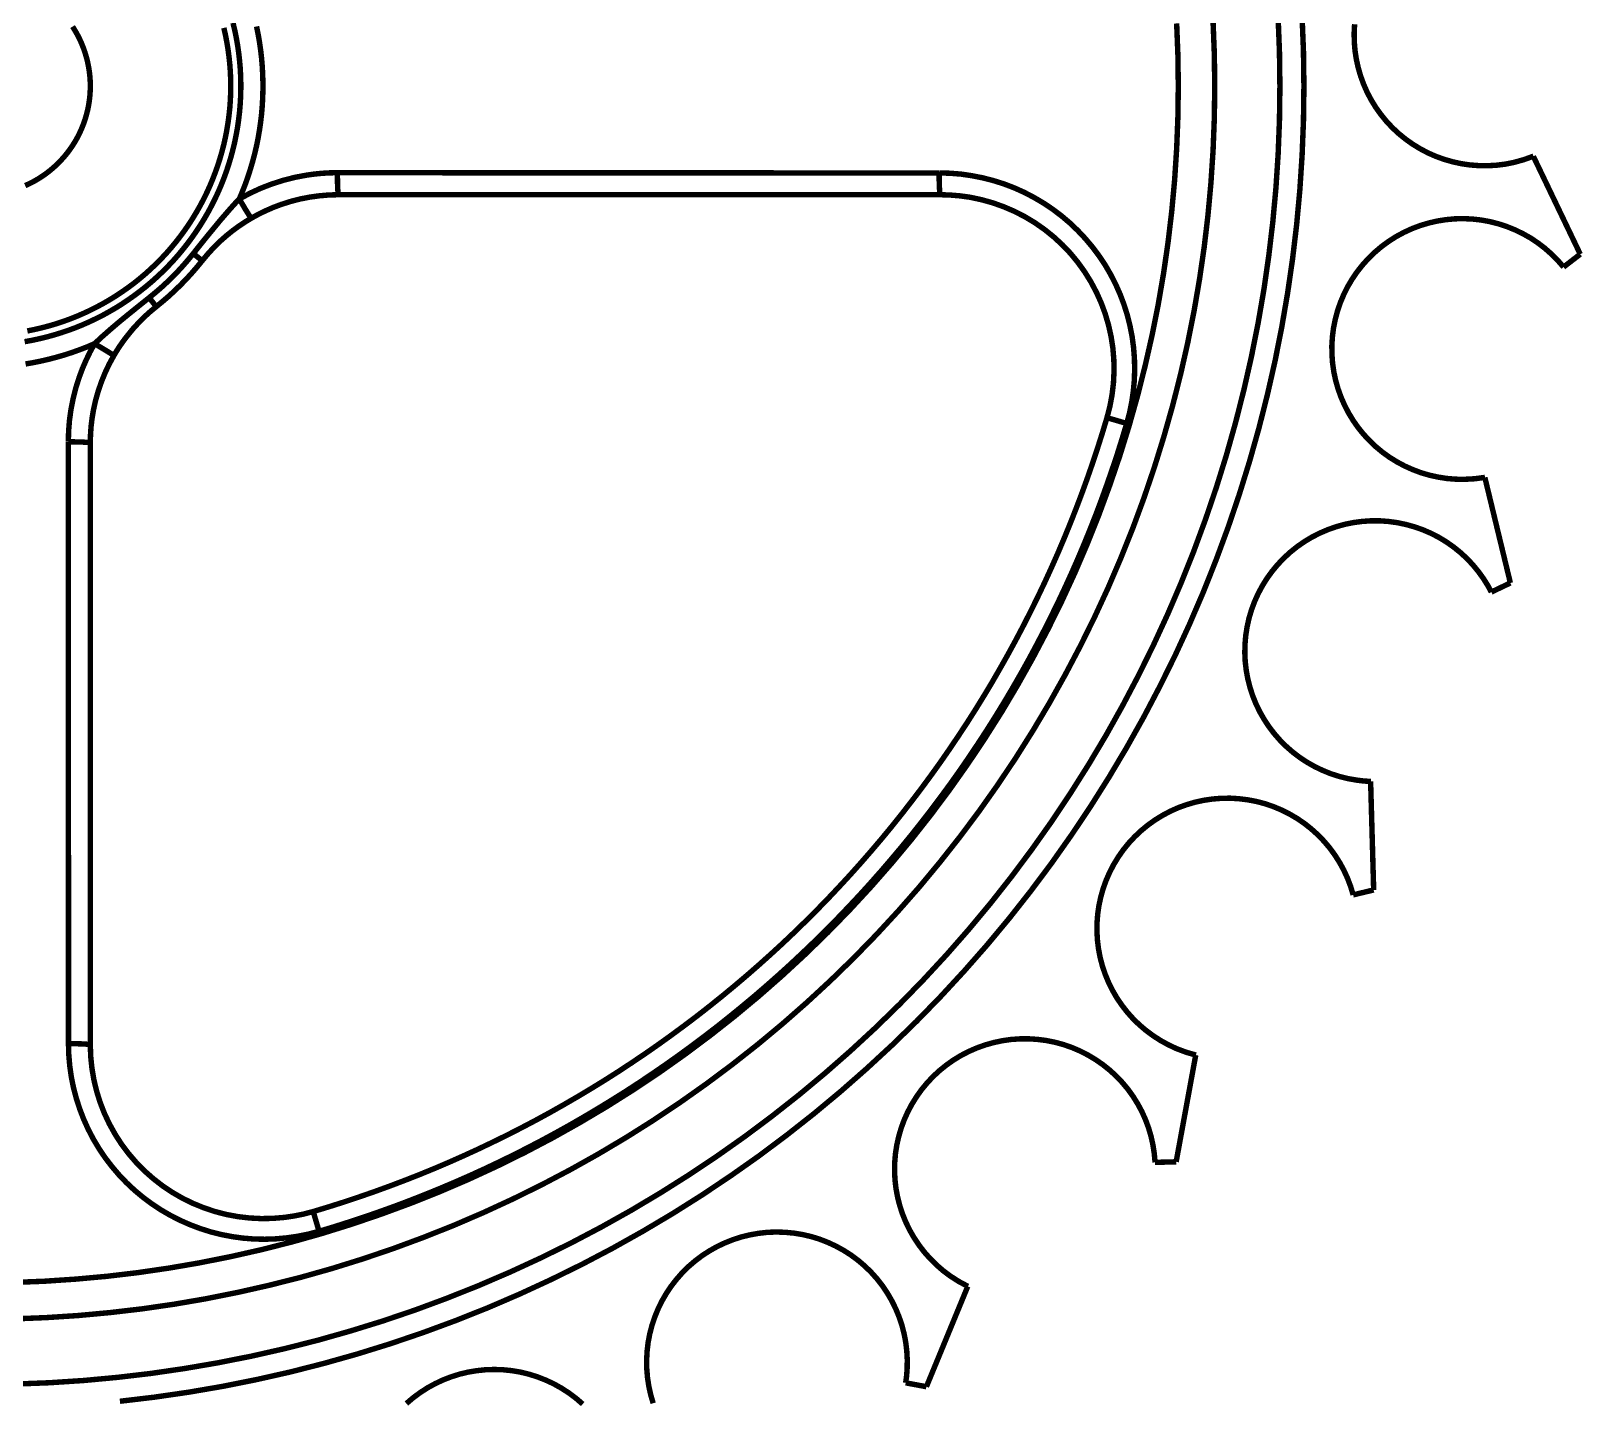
# Model space of a CAD drawing. Extents: x 0.8 to 13.2, y 8.2 to 16.1.
# Drawn here: x 3.753 to 6.566, y 10.826 to 13.303 of the extents above; entities that cross this region are included whole.
import ezdxf

# ---------------------------------------------------------------- set-up
doc = ezdxf.new("R2010")
doc.units = 0
doc.layers.get('0').update_dxf_attribs({"linetype": 'CONTINUOUS'})

msp = doc.modelspace()

# ---------------------------------------------------------------- linework, layer by layer
at = {"color": 0, "const_width": 0.00985}
for points in [[(6.01346, 13.3262), (6.01585, 13.2646), (6.01665, 13.203), (6.01585, 13.1414), (6.01346, 13.0799), (6.00944, 13.0184), (6.00379, 12.9571), (5.99653, 12.8959), (5.98774, 12.835), (5.97726, 12.7742), (5.96528, 12.7139), (5.95167, 12.6538), (5.93653, 12.5941), (5.91982, 12.5348), (5.90153, 12.476), (5.88172, 12.4177), (5.8604, 12.3599), (5.83757, 12.3027), (5.81326, 12.2461), (5.78749, 12.1902), (5.76025, 12.1349), (5.73156, 12.0804), (5.7015, 12.0266), (5.66997, 11.9737), (5.6371, 11.9217), (5.60292, 11.8704), (5.56733, 11.8202), (5.53049, 11.7708), (5.49235, 11.7224), (5.45296, 11.6751), (5.41238, 11.6288), (5.37056, 11.5836), (5.32758, 11.5394), (5.28347, 11.4964), (5.23822, 11.4546), (5.19194, 11.414), (5.14458, 11.3746), (5.09619, 11.3365), (5.04688, 11.2996), (4.99653, 11.2641), (4.94536, 11.2299), (4.89324, 11.197), (4.84033, 11.1655), (4.78657, 11.1354), (4.73204, 11.1067), (4.67681, 11.0795), (4.62088, 11.0537), (4.56429, 11.0294), (4.50711, 11.0066), (4.44933, 10.9852), (4.391, 10.9654), (4.33214, 10.9472), (4.27289, 10.9304), (4.21317, 10.9153), (4.1531, 10.9017), (4.09272, 10.8897), (4.03201, 10.8793), (3.97103, 10.8704), (3.90989, 10.8632), (3.84853, 10.8575), (3.78711, 10.8535), (3.72553, 10.8511)], [(6.05686, 13.3284), (6.05935, 13.2657), (6.06017, 13.203), (6.05935, 13.1403), (6.05686, 13.0776), (6.05279, 13.015), (6.04704, 12.9525), (6.03965, 12.8903), (6.03065, 12.8282), (6.02001, 12.7663), (6.00782, 12.7048), (5.99397, 12.6437), (5.97851, 12.5828), (5.96149, 12.5225), (5.94287, 12.4626), (5.92269, 12.4032), (5.90099, 12.3443), (5.87776, 12.286), (5.85303, 12.2284), (5.82676, 12.1714), (5.79899, 12.1152), (5.76981, 12.0596), (5.73915, 12.0049), (5.70708, 11.951), (5.67361, 11.8979), (5.63872, 11.8458), (5.60254, 11.7945), (5.565, 11.7443), (5.52615, 11.695), (5.48606, 11.6468), (5.44467, 11.5997), (5.40213, 11.5536), (5.35835, 11.5086), (5.31342, 11.4649), (5.26731, 11.4223), (5.22017, 11.3809), (5.17193, 11.3408), (5.12267, 11.302), (5.07243, 11.2644), (5.02121, 11.2283), (4.96903, 11.1934), (4.91596, 11.1599), (4.86208, 11.1279), (4.80735, 11.0972), (4.75179, 11.068), (4.69553, 11.0403), (4.63857, 11.014), (4.58094, 10.9892), (4.52268, 10.966), (4.46382, 10.9443), (4.4044, 10.9241), (4.34451, 10.9055), (4.28413, 10.8885), (4.22336, 10.873), (4.16217, 10.8592), (4.10064, 10.8469), (4.03879, 10.8363), (3.97672, 10.8273), (3.91444, 10.8199)], [(5.82954, 13.3165), (5.83176, 13.2598), (5.83251, 13.203), (5.83176, 13.1463), (5.82954, 13.0895), (5.82585, 13.0329), (5.82064, 12.9763), (5.81396, 12.92), (5.80583, 12.8638), (5.79622, 12.8078), (5.7851, 12.7522), (5.77257, 12.6968), (5.75863, 12.6418), (5.74322, 12.5871), (5.7264, 12.5329), (5.70811, 12.4792), (5.68847, 12.4259), (5.66743, 12.3732), (5.64501, 12.321), (5.62125, 12.2694), (5.59614, 12.2185), (5.56972, 12.1683), (5.54199, 12.1188), (5.51297, 12.0699), (5.48264, 12.022), (5.45111, 11.9748), (5.41835, 11.9284), (5.38439, 11.8829), (5.34924, 11.8383), (5.31293, 11.7947), (5.2755, 11.752), (5.23699, 11.7103), (5.19738, 11.6696), (5.15668, 11.63), (5.11501, 11.5915), (5.07232, 11.554), (5.02869, 11.5177), (4.9841, 11.4826), (4.93858, 11.4486), (4.89225, 11.4158), (4.84506, 11.3843), (4.79704, 11.354), (4.74821, 11.325), (4.69868, 11.2972), (4.64849, 11.2708), (4.59754, 11.2457), (4.54601, 11.2219), (4.49382, 11.1995), (4.44108, 11.1785), (4.38786, 11.1589), (4.3341, 11.1406), (4.27983, 11.1237), (4.22521, 11.1083), (4.17019, 11.0944), (4.11481, 11.0819), (4.05914, 11.0708), (4.00319, 11.0612), (3.947, 11.053), (3.89063, 11.0463), (3.8341, 11.0412), (3.77746, 11.0374), (3.72071, 11.0352)], [(5.89551, 13.32), (5.89779, 13.2615), (5.89854, 13.203), (5.89779, 13.1445), (5.89551, 13.0861), (5.89165, 13.0277), (5.88633, 12.9695), (5.87944, 12.9113), (5.87104, 12.8535), (5.86117, 12.7958), (5.84972, 12.7384), (5.83681, 12.6814), (5.82243, 12.6247), (5.80653, 12.5684), (5.78922, 12.5125), (5.7704, 12.4571), (5.75017, 12.4022), (5.72846, 12.3479), (5.7054, 12.2941), (5.68088, 12.241), (5.655, 12.1885), (5.62776, 12.1368), (5.59918, 12.0857), (5.56928, 12.0354), (5.53808, 11.9859), (5.50558, 11.9373), (5.47179, 11.8895), (5.43679, 11.8427), (5.40056, 11.7968), (5.36317, 11.7517), (5.3246, 11.7078), (5.28489, 11.6648), (5.24408, 11.6229), (5.20215, 11.5821), (5.15918, 11.5424), (5.11524, 11.5038), (5.07026, 11.4664), (5.02431, 11.4302), (4.97743, 11.3952), (4.92964, 11.3614), (4.88103, 11.3289), (4.83154, 11.2977), (4.78125, 11.2678), (4.73019, 11.2392), (4.67844, 11.212), (4.62597, 11.1861), (4.57286, 11.1616), (4.5191, 11.1385), (4.46479, 11.1169), (4.40989, 11.0966), (4.35449, 11.0778), (4.29861, 11.0604), (4.24229, 11.0445), (4.1856, 11.0302), (4.12858, 11.0173), (4.07118, 11.0058), (4.01351, 10.9959), (3.95562, 10.9875), (3.89751, 10.9807), (3.83931, 10.9753), (3.78093, 10.9715), (3.72244, 10.9692)], [(4.11942, 13.3174), (4.12256, 13.3042), (4.12528, 13.2909), (4.12765, 13.2775), (4.12961, 13.2641), (4.13118, 13.2505), (4.13238, 13.237), (4.13314, 13.2234), (4.13351, 13.2098), (4.13351, 13.1962), (4.13314, 13.1826), (4.13238, 13.1691), (4.13118, 13.1555), (4.12961, 13.142), (4.12765, 13.1285), (4.12528, 13.1152), (4.12256, 13.1018), (4.11942, 13.0886), (4.11594, 13.0755), (4.11203, 13.0624), (4.10781, 13.0495), (4.10314, 13.0367), (4.09814, 13.0241), (4.09278, 13.0116), (4.08708, 12.9992), (4.081, 12.9871), (4.0746, 12.9751), (4.06782, 12.9633), (4.06071, 12.9517), (4.05328, 12.9404), (4.04546, 12.9292), (4.03738, 12.9182), (4.02897, 12.9076), (4.02029, 12.8971), (4.01129, 12.8869), (4.00201, 12.877), (3.9924, 12.8673), (3.98253, 12.858), (3.97244, 12.8489), (3.96203, 12.8401), (3.95144, 12.8317), (3.94054, 12.8235), (3.92942, 12.8157), (3.91813, 12.8081), (3.90657, 12.8009), (3.89481, 12.7941), (3.88292, 12.7875), (3.87076, 12.7814), (3.85846, 12.7756), (3.84603, 12.7701), (3.83344, 12.765), (3.82064, 12.7603), (3.80778, 12.756), (3.79476, 12.752), (3.78168, 12.7484), (3.76844, 12.7452), (3.75515, 12.7423), (3.74181, 12.7399)], [(3.74283, 13.0227), (3.75076, 13.0264), (3.75857, 13.0304), (3.76617, 13.0348), (3.77354, 13.0395), (3.78071, 13.0445), (3.78765, 13.0499), (3.79438, 13.0556), (3.80078, 13.0615), (3.80697, 13.0678), (3.81288, 13.0743), (3.81842, 13.081), (3.82374, 13.0881), (3.82867, 13.0953), (3.83333, 13.1027), (3.83762, 13.1103), (3.84158, 13.1182), (3.84517, 13.1262), (3.84842, 13.1343), (3.85129, 13.1426), (3.85379, 13.151), (3.85596, 13.1595), (3.85769, 13.1681), (3.85906, 13.1768), (3.86003, 13.1855), (3.86062, 13.1943), (3.86079, 13.203), (3.86079, 13.203), (3.86062, 13.2118), (3.86003, 13.2205), (3.85906, 13.2293), (3.85769, 13.2379), (3.85596, 13.2465), (3.85379, 13.255), (3.85129, 13.2635), (3.84842, 13.2717), (3.84517, 13.2799), (3.84158, 13.2879), (3.83762, 13.2957), (3.83333, 13.3033), (3.82867, 13.3108)], [(4.10281, 13.3085), (4.10574, 13.2956), (4.10824, 13.2825), (4.1104, 13.2694), (4.11214, 13.2562), (4.11356, 13.2429), (4.11453, 13.2297), (4.11513, 13.2164), (4.11529, 13.203), (4.11529, 13.203), (4.11513, 13.1897), (4.11453, 13.1764), (4.11356, 13.1631), (4.11214, 13.1499), (4.1104, 13.1367), (4.10824, 13.1236), (4.10574, 13.1105), (4.10281, 13.0975), (4.0995, 13.0846), (4.09581, 13.0718), (4.09174, 13.0591), (4.08729, 13.0466), (4.08251, 13.0342), (4.07736, 13.0219), (4.07183, 13.0098), (4.06597, 12.9978), (4.05974, 12.9861), (4.05317, 12.9745), (4.04622, 12.9631), (4.03901, 12.9519), (4.03142, 12.941), (4.02354, 12.9303), (4.01535, 12.9198), (4.00683, 12.9095), (3.99804, 12.8995), (3.98893, 12.8898), (3.97954, 12.8804), (3.96989, 12.8712), (3.95996, 12.8623), (3.94982, 12.8537), (3.9394, 12.8454), (3.92871, 12.8375), (3.91781, 12.8299), (3.90668, 12.8225), (3.89535, 12.8155), (3.88385, 12.8089), (3.87213, 12.8026), (3.86019, 12.7966), (3.84814, 12.791), (3.83589, 12.7857), (3.82351, 12.7808), (3.81099, 12.7763), (3.79833, 12.7721), (3.7856, 12.7684), (3.77274, 12.765), (3.75976, 12.762), (3.74669, 12.7593)], [(4.16211, 13.3111), (4.16499, 13.2968), (4.16743, 13.2826), (4.16949, 13.2682), (4.17117, 13.2538), (4.17236, 13.2393), (4.17318, 13.2248), (4.17361, 13.2103), (4.17361, 13.1958), (4.17318, 13.1813), (4.17236, 13.1668), (4.17117, 13.1523), (4.16949, 13.1379), (4.16743, 13.1235), (4.16499, 13.1092), (4.16211, 13.095), (4.15881, 13.0808), (4.15511, 13.0668), (4.15104, 13.0529), (4.1466, 13.0391), (4.14171, 13.0254), (4.13644, 13.0119), (4.13086, 12.9985)], [(6.15201, 13.3151), (6.15121, 13.2992), (6.15142, 13.2833), (6.15272, 13.2675), (6.15511, 13.2518), (6.15853, 13.2364), (6.16297, 13.2211), (6.1684, 13.2063), (6.17475, 13.1918), (6.18213, 13.1779), (6.19043, 13.1644), (6.19965, 13.1515), (6.20969, 13.1392), (6.22043, 13.1277), (6.23204, 13.1169), (6.24436, 13.1069), (6.25732, 13.0977), (6.27089, 13.0894), (6.28489, 13.082), (6.29943, 13.0756), (6.31446, 13.0702), (6.32981, 13.0658), (6.34543, 13.0624), (6.36117, 13.0601), (6.37706, 13.0589), (6.39307, 13.0587), (6.40913, 13.0596), (6.42503, 13.0616), (6.44069, 13.0647), (6.45865, 13.0697), (6.47624, 13.076)], [(6.47624, 13.076), (6.47597, 13.0757)], [(6.47597, 13.0757), (6.56093, 12.8984)], [(4.13086, 12.9985), (4.14963, 13.0086), (4.169, 13.0176), (4.18892, 13.0253), (4.2099, 13.0321), (4.23133, 13.0376), (4.25304, 13.0417), (4.26682, 13.0436), (4.28065, 13.045), (4.2946, 13.0458), (4.3086, 13.0461)], [(4.3086, 13.0461), (4.38721, 13.046), (4.70176, 13.0458), (5.39908, 13.0457)], [(4.3086, 13.0461), (4.3086, 13.0419), (4.30865, 13.0378), (4.30871, 13.0337), (4.30875, 13.0298), (4.30886, 13.0262), (4.30897, 13.0226), (4.30908, 13.0194), (4.30925, 13.0164), (4.3094, 13.0138), (4.30957, 13.0116), (4.30979, 13.0097), (4.30994, 13.0081), (4.31017, 13.0071), (4.31039, 13.0064), (4.3106, 13.0062)], [(5.39908, 13.0457), (5.419, 13.0451), (5.43892, 13.0435), (5.45871, 13.0406), (5.47835, 13.0367), (5.49767, 13.0317), (5.51665, 13.0257), (5.53521, 13.0186), (5.55344, 13.0104), (5.57118, 13.0011), (5.58843, 12.9909), (5.60499, 12.9798), (5.62088, 12.9678), (5.63607, 12.9549), (5.6505, 12.9411), (5.66422, 12.9265), (5.67703, 12.9112), (5.68901, 12.8952), (5.70003, 12.8787), (5.71001, 12.8615), (5.71907, 12.8438), (5.72715, 12.8255), (5.73421, 12.8068), (5.74018, 12.7878), (5.74501, 12.7685), (5.74881, 12.749), (5.75146, 12.7293), (5.75299, 12.7094), (5.75347, 12.6895), (5.75276, 12.6695), (5.75097, 12.6498), (5.7481, 12.6302), (5.74414, 12.6108), (5.73904, 12.5917)], [(5.39908, 13.0457), (5.39914, 13.0416), (5.39914, 13.0375), (5.39919, 13.0335), (5.39925, 13.0297), (5.39936, 13.026), (5.39947, 13.0225), (5.39963, 13.0193), (5.39979, 13.0163), (5.39996, 13.0137), (5.40012, 13.0115), (5.40033, 13.0096), (5.4005, 13.0081), (5.40072, 13.0071), (5.40093, 13.0064), (5.40115, 13.0062)], [(4.04736, 12.8995), (4.05963, 12.9149), (4.072, 12.9303), (4.09706, 12.9607), (4.11361, 12.9798), (4.12213, 12.9893), (4.13086, 12.9985)], [(4.15246, 12.9636), (4.15186, 12.9642), (4.15126, 12.965), (4.1505, 12.9661), (4.14953, 12.9676), (4.14839, 12.9693), (4.14708, 12.9714), (4.14561, 12.9737), (4.14404, 12.9762), (4.14236, 12.979), (4.14057, 12.9819), (4.13872, 12.9851), (4.13678, 12.9883), (4.13482, 12.9916), (4.13282, 12.9951), (4.13086, 12.9985)], [(4.3106, 13.0062), (4.29318, 13.0057), (4.27576, 13.0042), (4.25846, 13.0018), (4.24083, 12.9984), (4.22347, 12.9939), (4.20632, 12.9884), (4.19254, 12.9832), (4.17893, 12.9773), (4.16558, 12.9708), (4.15246, 12.9636)], [(5.40115, 13.0062), (4.3106, 13.0062)], [(5.70329, 12.6022), (5.70856, 12.6227), (5.71246, 12.6436), (5.71496, 12.6647), (5.71604, 12.686), (5.71571, 12.7071), (5.71392, 12.7283), (5.71072, 12.7492), (5.70606, 12.77), (5.70008, 12.7904), (5.69276, 12.8102), (5.68408, 12.8295), (5.6741, 12.8483), (5.66287, 12.8664), (5.6505, 12.8836), (5.63704, 12.9), (5.62244, 12.9153), (5.60682, 12.9297), (5.59022, 12.9431), (5.57281, 12.9553), (5.55469, 12.9662), (5.53581, 12.9759), (5.51628, 12.9843), (5.49621, 12.9915), (5.47569, 12.9972), (5.45497, 13.0016), (5.43712, 13.0041), (5.41917, 13.0056), (5.40115, 13.0062)], [(4.15246, 12.9636), (4.14085, 12.9565), (4.1295, 12.9489), (4.11849, 12.9408), (4.10769, 12.9321), (4.09722, 12.9229), (4.08718, 12.9133), (4.07508, 12.9003), (4.06364, 12.8867)], [(6.53065, 12.8751), (6.52018, 12.8872), (6.5089, 12.8985), (6.4969, 12.9091), (6.48421, 12.9188), (6.47092, 12.9277), (6.45708, 12.9355), (6.44271, 12.9425), (6.42785, 12.9485), (6.41265, 12.9535), (6.39725, 12.9574), (6.38157, 12.9603), (6.36561, 12.9621), (6.34961, 12.9628), (6.33361, 12.9625), (6.31771, 12.961), (6.30192, 12.9585), (6.28629, 12.9549), (6.27089, 12.9503), (6.25586, 12.9446), (6.24132, 12.9379), (6.22726, 12.9303), (6.21376, 12.9217), (6.20079, 12.9122), (6.18853, 12.9018), (6.17703, 12.8907), (6.16635, 12.8788), (6.15647, 12.8663), (6.14746, 12.8531), (6.13932, 12.8393), (6.13222, 12.825), (6.12608, 12.8104), (6.12099, 12.7954), (6.11686, 12.7799), (6.11376, 12.7644), (6.11176, 12.7486), (6.11079, 12.7329), (6.11094, 12.717), (6.11208, 12.7012), (6.11431, 12.6855), (6.11757, 12.6701), (6.1219, 12.6548), (6.12722, 12.6399), (6.13351, 12.6254), (6.14079, 12.6113), (6.14893, 12.5978), (6.15799, 12.5848), (6.16797, 12.5724), (6.17876, 12.5608), (6.19026, 12.5498), (6.20242, 12.5397), (6.21533, 12.5304), (6.22889, 12.522), (6.243, 12.5145), (6.25754, 12.508), (6.27246, 12.5024), (6.28782, 12.4979), (6.30344, 12.4945), (6.31928, 12.492), (6.33529, 12.4907), (6.35124, 12.4905), (6.36985, 12.4915), (6.38835, 12.494)], [(3.96744, 12.8196), (3.9784, 12.8286), (3.98915, 12.8378), (3.99957, 12.8474), (4.00971, 12.8573), (4.01958, 12.8674), (4.02919, 12.8779), (4.03842, 12.8886), (4.04736, 12.8995)], [(4.06364, 12.8867), (4.05431, 12.8753), (4.04465, 12.8641), (4.03467, 12.8532), (4.02436, 12.8426), (4.01378, 12.8323), (4.00293, 12.8223), (3.99175, 12.8127), (3.98031, 12.8033)], [(4.06364, 12.8867), (4.06347, 12.8868), (4.06293, 12.8873), (4.06201, 12.888), (4.06082, 12.8889), (4.05925, 12.8901), (4.0574, 12.8916), (4.05524, 12.8933), (4.05285, 12.8952), (4.05024, 12.8973), (4.04736, 12.8995)], [(6.53065, 12.8751), (6.56093, 12.8984)], [(3.86849, 12.7362), (3.88292, 12.7496), (3.89774, 12.7626), (3.91276, 12.7754), (3.928, 12.7879), (3.94764, 12.8038), (3.96744, 12.8196)], [(3.98031, 12.8033), (3.97017, 12.795), (3.96039, 12.7862), (3.95101, 12.7771), (3.9375, 12.7624), (3.92492, 12.7468), (3.91917, 12.739), (3.91368, 12.7311), (3.90842, 12.7229), (3.90338, 12.7145)], [(3.98031, 12.8033), (3.98014, 12.8035), (3.97971, 12.8041), (3.97906, 12.805), (3.97808, 12.8062), (3.97683, 12.8077), (3.97537, 12.8096), (3.97368, 12.8117), (3.97179, 12.8141), (3.96967, 12.8168), (3.96744, 12.8196)], [(3.86849, 12.7362), (3.85514, 12.7305), (3.84158, 12.7253), (3.8279, 12.7204), (3.81413, 12.7159), (3.80018, 12.7119), (3.78614, 12.7082), (3.77197, 12.7049), (3.75776, 12.702), (3.74349, 12.6995)], [(3.82096, 12.5584), (3.8215, 12.578), (3.82308, 12.5977), (3.82579, 12.6171), (3.82969, 12.6369), (3.83469, 12.6566), (3.84082, 12.6758), (3.84663, 12.6913), (3.85319, 12.7065), (3.86046, 12.7215), (3.86849, 12.7362)], [(3.90338, 12.7145), (3.90326, 12.7147), (3.90278, 12.7151), (3.90201, 12.7157), (3.89942, 12.7174), (3.89768, 12.7186), (3.89561, 12.7199), (3.89333, 12.7214), (3.89079, 12.7229), (3.88797, 12.7246), (3.88504, 12.7264), (3.88189, 12.7283), (3.87869, 12.7302), (3.87532, 12.7322), (3.86849, 12.7362)], [(3.90338, 12.7145), (3.89501, 12.6992), (3.88753, 12.6834), (3.88097, 12.6672), (3.87511, 12.6502), (3.87022, 12.6329), (3.86637, 12.6154), (3.86393, 12.6008), (3.86219, 12.5862), (3.86117, 12.5713), (3.86079, 12.5564)], [(4.26476, 11.1637), (4.29258, 11.1721), (4.32032, 11.1809), (4.34787, 11.1901), (4.37532, 11.1996), (4.40261, 11.2095), (4.42979, 11.2198), (4.45682, 11.2304), (4.48372, 11.2414), (4.51047, 11.2528), (4.53706, 11.2646), (4.56347, 11.2767), (4.58968, 11.2892), (4.61578, 11.302), (4.64165, 11.3152), (4.66737, 11.3287), (4.69287, 11.3426), (4.71821, 11.3569), (4.74338, 11.3715), (4.76828, 11.3864), (4.79303, 11.4016), (4.81754, 11.4172), (4.84185, 11.4332), (4.86594, 11.4494), (4.88976, 11.466), (4.91342, 11.483), (4.93679, 11.5002), (4.95996, 11.5177), (4.98286, 11.5356), (5.00553, 11.5538), (5.02794, 11.5723), (5.05013, 11.5911), (5.072, 11.6102), (5.09364, 11.6296), (5.11501, 11.6492), (5.13612, 11.6692), (5.15696, 11.6895), (5.17751, 11.71), (5.19775, 11.7308), (5.21772, 11.752), (5.23742, 11.7733), (5.25683, 11.795), (5.27593, 11.8169), (5.29471, 11.839), (5.31321, 11.8614), (5.33138, 11.8841), (5.34924, 11.9071), (5.36681, 11.9302), (5.38406, 11.9536), (5.40099, 11.9772), (5.41754, 12.0011), (5.43381, 12.0252), (5.44976, 12.0494), (5.46533, 12.0739), (5.48063, 12.0987), (5.49556, 12.1236), (5.5101, 12.1488), (5.52436, 12.1741), (5.53825, 12.1996), (5.55176, 12.2253), (5.56494, 12.2512), (5.57781, 12.2773), (5.59028, 12.3035), (5.60238, 12.3299), (5.61415, 12.3565), (5.62554, 12.3833), (5.63656, 12.4102), (5.64719, 12.4372), (5.6575, 12.4644), (5.66737, 12.4916), (5.67692, 12.5191), (5.68608, 12.5467), (5.69488, 12.5744), (5.70329, 12.6022)], [(5.73904, 12.5917), (5.73525, 12.5928), (5.7315, 12.5939), (5.72786, 12.5949), (5.72439, 12.596), (5.72103, 12.597), (5.71789, 12.5979), (5.715, 12.5987), (5.71235, 12.5995), (5.71001, 12.6002), (5.70801, 12.6008), (5.70632, 12.6013), (5.70503, 12.6017), (5.70404, 12.602), (5.70344, 12.6022), (5.70329, 12.6022)], [(5.73904, 12.5917), (5.73063, 12.5638), (5.72185, 12.5359), (5.71262, 12.5083), (5.70307, 12.4807), (5.69314, 12.4532), (5.68289, 12.4259), (5.67219, 12.3988), (5.66118, 12.3718), (5.64979, 12.3449), (5.63807, 12.3183), (5.62592, 12.2917), (5.61344, 12.2653), (5.60064, 12.2392), (5.58746, 12.2131), (5.57394, 12.1873), (5.56011, 12.1616), (5.5459, 12.1362), (5.53131, 12.1109), (5.51644, 12.0858), (5.50119, 12.0609), (5.48562, 12.0362), (5.46972, 12.0118), (5.4535, 11.9876), (5.43696, 11.9635), (5.42008, 11.9397), (5.40289, 11.9162), (5.38536, 11.8928), (5.36757, 11.8698), (5.34944, 11.8469), (5.331, 11.8243), (5.31222, 11.802), (5.29324, 11.7799), (5.27387, 11.758), (5.25424, 11.7364), (5.23432, 11.7152), (5.21414, 11.6941), (5.19363, 11.6733), (5.17285, 11.6528), (5.15186, 11.6327), (5.13053, 11.6127), (5.10894, 11.5931), (5.08713, 11.5738), (5.065, 11.5547), (5.04264, 11.536), (5.02007, 11.5176), (4.99724, 11.4994), (4.97412, 11.4816), (4.95079, 11.4641), (4.92725, 11.4469), (4.90343, 11.43), (4.87944, 11.4135), (4.85519, 11.3972), (4.83074, 11.3813), (4.80604, 11.3658), (4.78119, 11.3506), (4.75613, 11.3357), (4.73085, 11.3211), (4.70535, 11.3069), (4.67969, 11.293), (4.65386, 11.2795), (4.62782, 11.2663), (4.60161, 11.2535), (4.57525, 11.241), (4.54872, 11.2289), (4.52203, 11.2172), (4.49517, 11.2058), (4.46815, 11.1948), (4.44103, 11.1841), (4.41374, 11.1738), (4.38629, 11.1639), (4.35872, 11.1543), (4.33106, 11.1452), (4.30322, 11.1363), (4.27533, 11.1279)], [(3.82124, 11.4679), (3.82124, 11.5465), (3.82118, 11.8611), (3.82113, 12.2097), (3.82096, 12.5584)], [(3.86079, 12.5564), (3.86057, 12.5566), (3.85992, 12.5568), (3.85883, 12.557), (3.85736, 12.5572), (3.85547, 12.5574), (3.85319, 12.5576), (3.85053, 12.5577), (3.8476, 12.5579), (3.84435, 12.558), (3.84082, 12.5582), (3.83713, 12.5582), (3.83322, 12.5583), (3.82921, 12.5584), (3.82096, 12.5584)], [(3.86079, 12.5564), (3.86079, 11.4658)], [(6.38835, 12.494), (6.38803, 12.4939)], [(6.38803, 12.4939), (6.43431, 12.3027)], [(6.39979, 12.2862), (6.3941, 12.2968), (6.38574, 12.3103), (6.37642, 12.3232), (6.36626, 12.3356), (6.35536, 12.3472), (6.34369, 12.3579), (6.33132, 12.3679), (6.31819, 12.3771), (6.30453, 12.3854), (6.29036, 12.3927), (6.27576, 12.399), (6.26069, 12.4043), (6.24528, 12.4086), (6.2296, 12.4119), (6.21371, 12.4141), (6.19775, 12.4153), (6.18175, 12.4153), (6.16575, 12.4142), (6.14985, 12.4121), (6.13411, 12.4089), (6.11865, 12.4046), (6.10357, 12.3993), (6.08886, 12.393), (6.0746, 12.3857), (6.06082, 12.3774), (6.04769, 12.3683), (6.03526, 12.3583), (6.02354, 12.3475), (6.01253, 12.3359), (6.00233, 12.3236), (5.993, 12.3107), (5.98465, 12.2972), (5.97715, 12.2832), (5.97065, 12.2687), (5.96511, 12.2538), (5.96061, 12.2386), (5.95719, 12.2231), (5.95475, 12.2075), (5.9534, 12.1917), (5.95307, 12.1758), (5.95378, 12.1601), (5.95562, 12.1444), (5.9585, 12.1288), (5.9624, 12.1134), (5.96729, 12.0984), (5.97319, 12.0838), (5.98008, 12.0694), (5.98796, 12.0557), (5.99669, 12.0424), (6.00635, 12.0297), (6.01676, 12.0178), (6.028, 12.0066), (6.04004, 11.996), (6.05279, 11.9864), (6.06614, 11.9776), (6.07997, 11.9698), (6.0944, 11.9629), (6.10926, 11.9569), (6.12457, 11.952), (6.14014, 11.9481), (6.15587, 11.9454), (6.16862, 11.9438), (6.18143, 11.9431)], [(6.39979, 12.2862), (6.43431, 12.3027)], [(6.18143, 11.9431), (6.18104, 11.943)], [(6.18104, 11.943), (6.18658, 11.7464)], [(6.14942, 11.7375), (6.14481, 11.7528), (6.13911, 11.7677), (6.13243, 11.7823), (6.12478, 11.7963), (6.11626, 11.8097), (6.10682, 11.8226), (6.09651, 11.8348), (6.08539, 11.8463), (6.07357, 11.857), (6.06108, 11.8669), (6.04785, 11.8759), (6.03407, 11.884), (6.01975, 11.8912), (6.00493, 11.8974), (5.98986, 11.9026), (5.97439, 11.9067), (5.95865, 11.9097), (5.94271, 11.9117), (5.92665, 11.9127), (5.91069, 11.9125), (5.89475, 11.9112), (5.8789, 11.9089), (5.86317, 11.9055), (5.84776, 11.901), (5.83274, 11.8956), (5.81819, 11.8891), (5.80404, 11.8816), (5.79042, 11.8732), (5.7774, 11.8639), (5.76508, 11.8538), (5.75353, 11.8429), (5.74274, 11.8313), (5.73269, 11.8189), (5.72358, 11.8059), (5.71533, 11.7923), (5.70806, 11.7783), (5.70171, 11.7638), (5.69635, 11.7489), (5.692, 11.7336), (5.68869, 11.7182), (5.68642, 11.7025), (5.68522, 11.6867), (5.68506, 11.6709), (5.68599, 11.6551), (5.68793, 11.6394), (5.69092, 11.6239), (5.69499, 11.6085), (5.70008, 11.5935), (5.70617, 11.5788), (5.71317, 11.5646), (5.72119, 11.5508), (5.73014, 11.5377), (5.73996, 11.525), (5.7506, 11.5131), (5.76199, 11.502), (5.77414, 11.4917), (5.787, 11.4822), (5.80051, 11.4735), (5.81456, 11.4658), (5.82904, 11.459), (5.84651, 11.4524), (5.86447, 11.4472)], [(6.14942, 11.7375), (6.18658, 11.7464)], [(5.79042, 11.2528), (5.78901, 11.2686), (5.78657, 11.2844), (5.7831, 11.3), (5.7786, 11.3153), (5.77306, 11.3302), (5.7665, 11.3448), (5.75896, 11.3588), (5.75049, 11.3724), (5.74115, 11.3854), (5.73096, 11.3976), (5.71994, 11.4092), (5.70811, 11.42), (5.69558, 11.43), (5.68246, 11.4391), (5.66872, 11.4473), (5.65451, 11.4546), (5.63971, 11.4609), (5.62457, 11.4662), (5.60906, 11.4704), (5.59337, 11.4736), (5.57753, 11.4756), (5.56153, 11.4767), (5.54546, 11.4766), (5.52946, 11.4755), (5.51361, 11.4732), (5.49804, 11.4699), (5.48264, 11.4656), (5.46761, 11.4602), (5.4529, 11.4538), (5.43875, 11.4465), (5.42524, 11.4383), (5.41222, 11.4291), (5.39985, 11.4191), (5.38813, 11.4083), (5.37728, 11.3967), (5.36724, 11.3846), (5.35801, 11.3716), (5.34967, 11.3582), (5.34224, 11.3442), (5.33578, 11.3298), (5.33029, 11.3149), (5.32585, 11.2997), (5.32238, 11.2843), (5.31993, 11.2686), (5.31863, 11.2529), (5.31831, 11.2371), (5.31907, 11.2212), (5.3209, 11.2054), (5.32383, 11.1898), (5.32769, 11.1745), (5.33268, 11.1593), (5.33871, 11.1445), (5.34565, 11.1302), (5.35363, 11.1163), (5.36242, 11.1031), (5.37213, 11.0904), (5.38276, 11.0784), (5.39415, 11.0671), (5.40625, 11.0566), (5.41906, 11.047), (5.43479, 11.0369), (5.45133, 11.0281)], [(4.27533, 11.1279), (4.25618, 11.1228), (4.23665, 11.1189), (4.21696, 11.116), (4.19715, 11.1142), (4.17725, 11.1135), (4.15744, 11.1139), (4.13769, 11.1155), (4.118, 11.1182), (4.09847, 11.122), (4.07915, 11.1268), (4.06017, 11.1328), (4.04161, 11.1398), (4.02349, 11.1478), (4.00581, 11.1568), (3.98861, 11.1668), (3.972, 11.1778), (3.956, 11.1897), (3.94081, 11.2024), (3.92632, 11.216), (3.9126, 11.2304), (3.89968, 11.2456), (3.88758, 11.2614), (3.87646, 11.2779), (3.86626, 11.295), (3.8571, 11.3126), (3.8489, 11.3307), (3.84169, 11.3494), (3.83556, 11.3684), (3.83046, 11.3876), (3.8265, 11.4071), (3.82357, 11.4273), (3.82183, 11.4475), (3.82124, 11.4679)], [(3.82124, 11.4679), (3.82536, 11.4679), (3.82949, 11.4678), (3.83344, 11.4678), (3.83735, 11.4677), (3.84099, 11.4676), (3.84451, 11.4675), (3.84771, 11.4673), (3.85064, 11.4672), (3.85325, 11.467), (3.85553, 11.4668), (3.85736, 11.4667), (3.85889, 11.4665), (3.85992, 11.4663), (3.86057, 11.466), (3.86079, 11.4658)], [(3.86079, 11.4658), (3.86154, 11.4446), (3.86372, 11.4234), (3.86729, 11.4024), (3.87229, 11.3817), (3.87864, 11.3614), (3.88633, 11.3416), (3.8954, 11.3224), (3.90576, 11.3037), (3.91732, 11.2858), (3.93007, 11.2688), (3.9439, 11.2527), (3.95882, 11.2375), (3.97478, 11.2234), (3.99164, 11.2103), (4.00928, 11.1985), (4.02767, 11.1879), (4.04676, 11.1785), (4.06651, 11.1705), (4.08669, 11.1637), (4.10726, 11.1584), (4.1281, 11.1545), (4.14919, 11.152), (4.17046, 11.1509), (4.19174, 11.1513), (4.21289, 11.1531), (4.23036, 11.1557), (4.24767, 11.1592), (4.26476, 11.1637)], [(5.8641, 11.4472), (5.82861, 11.2538)], [(5.86447, 11.4472), (5.8641, 11.4472)], [(5.79042, 11.2528), (5.82861, 11.2538)], [(4.27533, 11.1279), (4.27419, 11.1317), (4.27311, 11.1355), (4.27203, 11.1391), (4.271, 11.1426), (4.27001, 11.1459), (4.2691, 11.1491), (4.26824, 11.152), (4.26747, 11.1546), (4.26676, 11.157), (4.26617, 11.159), (4.26568, 11.1606), (4.26531, 11.162), (4.26503, 11.1629), (4.26486, 11.1635), (4.26476, 11.1637)], [(5.33843, 10.8533), (5.34017, 10.8662), (5.3411, 10.8792), (5.34131, 10.8951), (5.34044, 10.911), (5.33854, 10.9269), (5.33556, 10.9425), (5.33154, 10.9579), (5.32644, 10.973), (5.32036, 10.9877), (5.31326, 11.0021), (5.30528, 11.0159), (5.29639, 11.0291), (5.28657, 11.0417), (5.27588, 11.0537), (5.26438, 11.0649), (5.25217, 11.0753), (5.23936, 11.0848), (5.22586, 11.0934), (5.21181, 11.1011), (5.19721, 11.1079), (5.18224, 11.1137), (5.16694, 11.1184), (5.15142, 11.122), (5.13558, 11.1246), (5.11963, 11.1261), (5.10357, 11.1266), (5.08762, 11.126), (5.07178, 11.1242), (5.0561, 11.1214), (5.04058, 11.1176), (5.02539, 11.1127), (5.01058, 11.1068), (4.99631, 11.1), (4.98247, 11.0922), (4.96913, 11.0835), (4.95649, 11.0739), (4.9445, 11.0636), (4.93332, 11.0525), (4.92285, 11.0405), (4.91319, 11.028), (4.9044, 11.0148), (4.89649, 11.0011), (4.8896, 10.9869), (4.88363, 10.9722), (4.87858, 10.9572), (4.87462, 10.9418), (4.87169, 10.9263), (4.86985, 10.9106), (4.86903, 10.8947), (4.86925, 10.8788), (4.87056, 10.8629), (4.87294, 10.8473), (4.87636, 10.8317), (4.88086, 10.8163)], [(5.45096, 11.0281), (5.37603, 10.8463)], [(5.45133, 11.0281), (5.45096, 11.0281)], [(4.75315, 10.8148), (4.741, 10.8253), (4.72814, 10.8349), (4.71468, 10.8436), (4.70068, 10.8515), (4.68625, 10.8582), (4.67128, 10.8641), (4.65597, 10.8689), (4.6404, 10.8727), (4.62462, 10.8754), (4.60883, 10.877), (4.59289, 10.8775), (4.57688, 10.877), (4.56099, 10.8753), (4.54531, 10.8727), (4.52994, 10.869), (4.51476, 10.8642), (4.49994, 10.8585), (4.48557, 10.8517), (4.47168, 10.8441), (4.45844, 10.8355), (4.44569, 10.8261), (4.43365, 10.8158)], [(5.33843, 10.8533), (5.37603, 10.8463)]]:
    msp.add_lwpolyline(points, dxfattribs=at)

doc.saveas('drawing.dxf')
